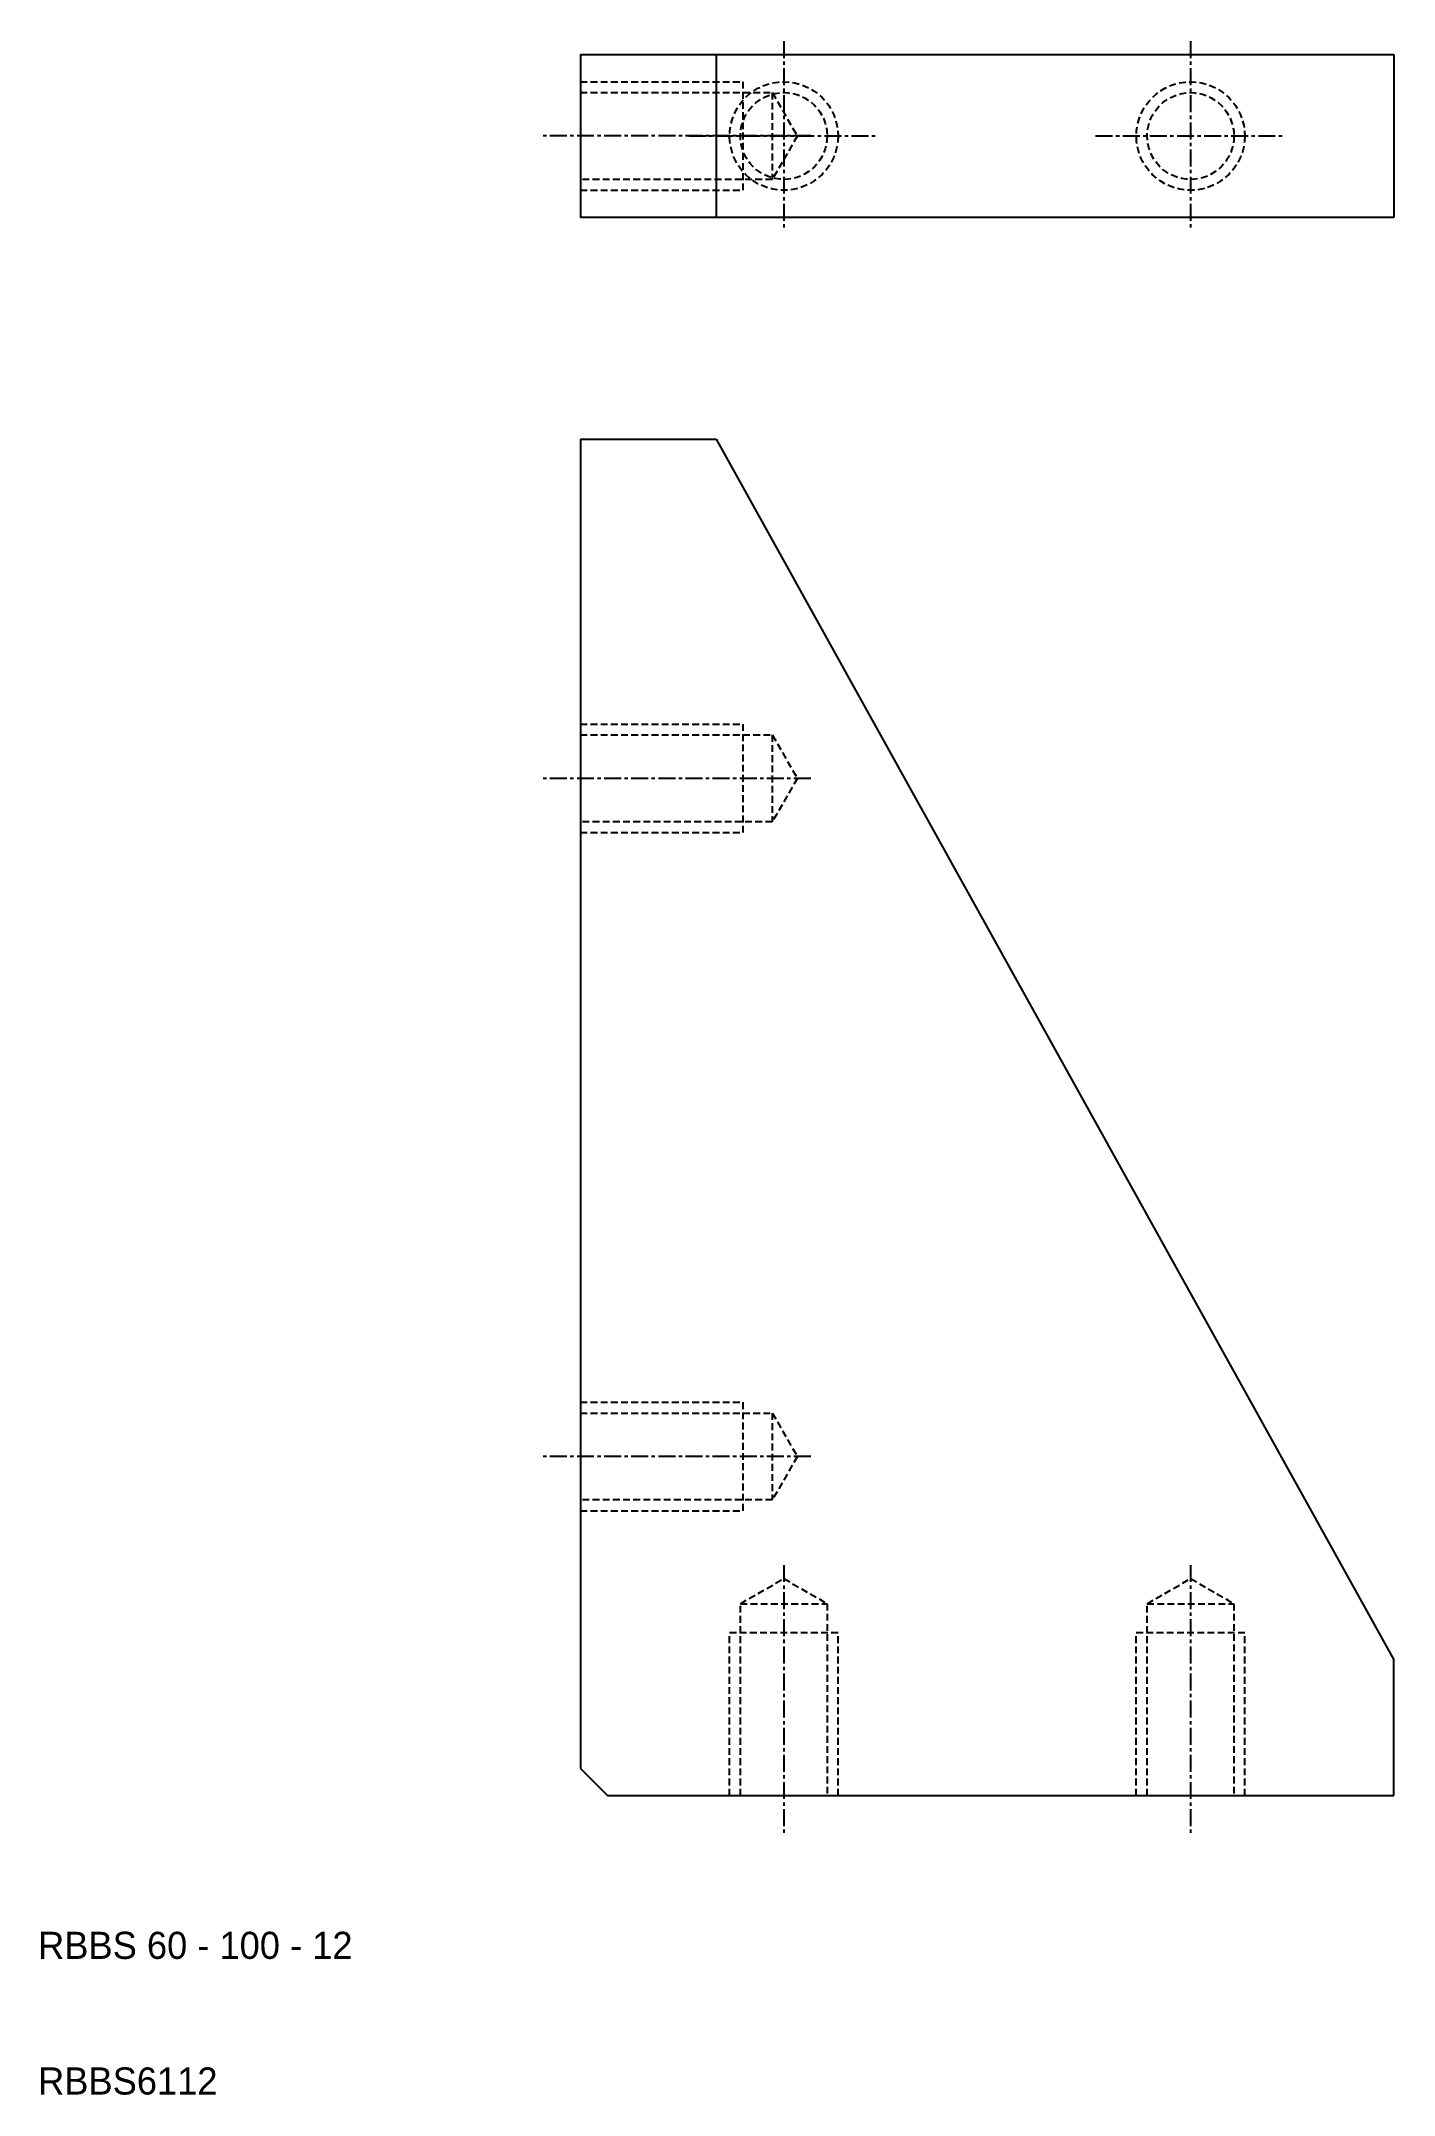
# Model space of a CAD drawing. Extents: x 10 to 110, y 10 to 161.
import ezdxf

# ---------------------------------------------------------------- set-up
doc = ezdxf.new("R2010")
doc.units = 0
doc.linetypes.add('CENTER', pattern=[2, 1.25, -0.25, 0.25, -0.25])
doc.linetypes.add('DASHED', pattern=[0.75, 0.5, -0.25])
doc.layers.get('0').update_dxf_attribs({"linetype": 'CONTINUOUS'})
doc.layers.add('CENTER', color=1, linetype='CENTER')

msp = doc.modelspace()

# ---------------------------------------------------------------- linework, layer by layer
at = {"color": 7, "linetype": 'CONTINUOUS'}
for p, q in [((50, 160.4), (110, 160.4)), ((50, 160.4), (50, 148.4)), ((60, 160.4), (60, 148.4)), ((110, 160.4), (110, 148.4)), ((110, 148.4), (50, 148.4)), ((50, 132.04), (50, 34.04)), ((50, 132.04), (60, 132.04)), ((60, 132.04), (110, 42.04)), ((110, 32.04), (110, 42.04)), ((50, 34.04), (52, 32.04)), ((52, 32.04), (110, 32.04))]:
    msp.add_line(p, q, dxfattribs=at)
at = {"color": 3, "linetype": 'DASHED'}
for p, q in [((50, 158.4), (62, 158.4)), ((50, 157.6), (64.15, 157.6)), ((62, 150.4), (62, 158.4)), ((64.15, 157.6), (66, 154.4)), ((64.15, 157.6), (64.15, 151.2)), ((66, 154.4), (64.15, 151.2)), ((64.15, 151.2), (50, 151.2)), ((50, 150.4), (62, 150.4)), ((50, 111.04), (62, 111.04)), ((62, 103.04), (62, 111.04)), ((50, 110.24), (64.15, 110.24)), ((64.15, 110.24), (64.15, 103.84)), ((64.15, 110.24), (66, 107.04)), ((66, 107.04), (64.15, 103.84)), ((64.15, 103.84), (50, 103.84)), ((50, 103.04), (62, 103.04)), ((50, 61.04), (62, 61.04)), ((62, 53.04), (62, 61.04)), ((50, 60.24), (64.15, 60.24)), ((64.15, 60.24), (64.15, 53.84)), ((64.15, 60.24), (66, 57.04)), ((66, 57.04), (64.15, 53.84)), ((64.15, 53.84), (50, 53.84)), ((50, 53.04), (62, 53.04)), ((61.8, 46.19), (65, 48.04)), ((65, 48.04), (68.2, 46.19)), ((91.8, 46.19), (95, 48.04)), ((95, 48.04), (98.2, 46.19)), ((61.8, 32.04), (61.8, 46.19)), ((61.8, 46.19), (68.2, 46.19)), ((68.2, 46.19), (68.2, 32.04)), ((91.8, 32.04), (91.8, 46.19)), ((91.8, 46.19), (98.2, 46.19)), ((98.2, 46.19), (98.2, 32.04)), ((61, 32.04), (61, 44.04)), ((69, 44.04), (61, 44.04)), ((69, 32.04), (69, 44.04)), ((91, 32.04), (91, 44.04)), ((99, 44.04), (91, 44.04)), ((99, 32.04), (99, 44.04))]:
    msp.add_line(p, q, dxfattribs=at)
for centre, radius in [((65, 154.4), 4), ((65, 154.4), 3.2), ((95, 154.4), 4), ((95, 154.4), 3.2)]:
    msp.add_circle(centre, radius, dxfattribs=at)
at = {"layer": 'CENTER', "color": 1, "linetype": 'CENTER'}
for p, q in [((65, 161.4), (65, 147.4)), ((95, 161.4), (95, 147.4)), ((67, 154.4), (47, 154.4)), ((58, 154.4), (72, 154.4)), ((88, 154.4), (102, 154.4)), ((67, 107.04), (47, 107.04)), ((67, 57.04), (47, 57.04)), ((65, 49.04), (65, 29.04)), ((95, 49.04), (95, 29.04))]:
    msp.add_line(p, q, dxfattribs=at)

# ---------------------------------------------------------------- texts
at = {"color": 7, "linetype": 'CONTINUOUS'}
for s, p in [('RBBS 60 - 100 - 12', (10, 20)), ('RBBS6112', (10, 10))]:
    msp.add_text(s, height=2, dxfattribs=at).set_placement(p)

doc.saveas('drawing.dxf')
